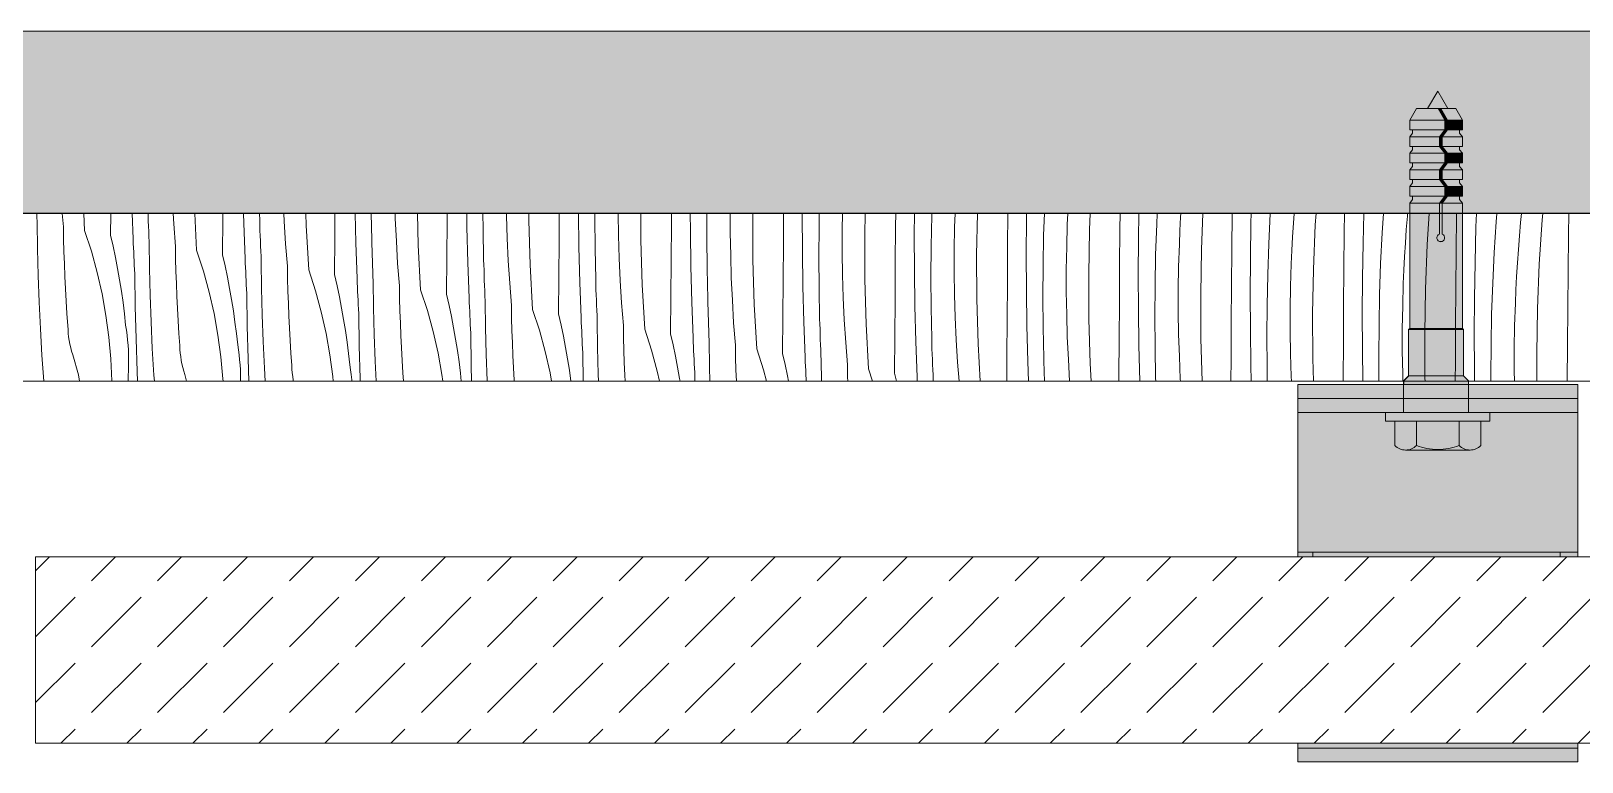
# Model space of a CAD drawing. Header units: millimetres. Extents: x -7826 to 55813, y 465 to 25965.
# Drawn here: x 16868 to 18531, y 20708 to 21492 of the extents above; entities that cross this region are included whole.
import ezdxf

# ---------------------------------------------------------------- set-up
doc = ezdxf.new("R2010")
doc.units = ezdxf.units.MM
for name, color, linetype, lineweight in [('2D - Ogolne2', 251, 'Continuous', 15), ('2D Drafting - General102', 254, 'Continuous', 13), ('2D Drafting - General121', 255, 'Continuous', 0), ('2D Drafting - General2', 251, 'Continuous', 15), ('2D Drafting - General81', 251, 'Continuous', 20)]:
    doc.layers.add(name, color=color, linetype=linetype, lineweight=lineweight)

# ---------------------------------------------------------------- blocks, each defined once
blk = doc.blocks.new('*X28')
at = {"layer": '2D Drafting - General81', "linetype": 'Continuous'}
for p, q in [((-81941.5, 69545.4), (-81941.6, 69549.2)), ((-81941.2, 69539.8), (-81941.5, 69545.4)), ((-81940.9, 69511.2), (-81941.2, 69539.8)), ((-81913.2, 69534.9), (-81914.3, 69549.2)), ((-81912.9, 69521.5), (-81913.2, 69534.9)), ((-81890.4, 69530.8), (-81891.3, 69549.2)), ((-81862.6, 69525.9), (-81862.4, 69549.2)), ((-81838.4, 69521.7), (-81839.4, 69549.2)), ((-81822.3, 69546.4), (-81822.4, 69549.2)), ((-81822.1, 69540.8), (-81822.3, 69546.4)), ((-81821.9, 69535.3), (-81822.1, 69540.8)), ((-81821.6, 69529.7), (-81821.9, 69535.3)), ((-81794.9, 69537.8), (-81795.6, 69549.2)), ((-81793.1, 69513.7), (-81794.9, 69537.8)), ((-81770.3, 69509.7), (-81772.4, 69549.2)), ((-81742.5, 69504.8), (-81742.2, 69544.1)), ((-81742.2, 69544.1), (-81742.2, 69549.2)), ((-81719.7, 69538.6), (-81720, 69549.2)), ((-81718.3, 69500.5), (-81719.7, 69538.6)), ((-81702.7, 69541.9), (-81702.9, 69549.2)), ((-81702.6, 69536.3), (-81702.7, 69541.9)), ((-81702.4, 69530.8), (-81702.6, 69536.3)), ((-81676.3, 69540.7), (-81676.7, 69549.2)), ((-81674.9, 69516.6), (-81676.3, 69540.7)), ((-81652.8, 69536.2), (-81653.2, 69549.2)), ((-81650.2, 69488.5), (-81652.8, 69536.2)), ((-81622.2, 69522.9), (-81622, 69549.2)), ((-81599.7, 69517.5), (-81600.5, 69549.2)), ((-81582.6, 69520.7), (-81583.2, 69549.2)), ((-81557.3, 69543.7), (-81557.5, 69549.2)), ((-81556.2, 69519.5), (-81557.3, 69543.7)), ((-81532.7, 69515.1), (-81533.7, 69549.2)), ((-81502.1, 69501.8), (-81501.8, 69541.1)), ((-81501.8, 69541.1), (-81501.8, 69549.2)), ((-81480.6, 69534.4), (-81480.8, 69549.2)), ((-81479.6, 69496.3), (-81480.6, 69534.4)), ((-81463.3, 69532.6), (-81463.4, 69549.2)), ((-81438, 69546.6), (-81438, 69549.2)), ((-81437.3, 69522.5), (-81438, 69546.6)), ((-81414.1, 69541.7), (-81414.1, 69549.2)), ((-81412.6, 69493.9), (-81414.1, 69541.7)), ((-81381.8, 69519.9), (-81381.5, 69549.2)), ((-81360.5, 69513.3), (-81361, 69549.2)), ((-81343.4, 69544.4), (-81343.4, 69549.2)), ((-81343.2, 69511.4), (-81343.4, 69544.4)), ((-81317.9, 69525.5), (-81318.3, 69549.2)), ((-81294, 69520.5), (-81294.2, 69549.2)), ((-81261.7, 69498.8), (-81261.4, 69538.1)), ((-81261.4, 69538.1), (-81261.3, 69549.2)), ((-81241, 69530.3), (-81241.1, 69549.2)), ((-81223.4, 69523.3), (-81223.2, 69549.2)), ((-81198.2, 69528.4), (-81198.2, 69549.2)), ((-81174.2, 69547.2), (-81174.2, 69549.2)), ((-81173.9, 69499.4), (-81174.2, 69547.2)), ((-81141.3, 69516.9), (-81141.1, 69549.2)), ((-81121.1, 69547.2), (-81121.1, 69549.2)), ((-81120.9, 69509.1), (-81121.1, 69547.2)), ((-81103.3, 69502.1), (-81103.1, 69535.1)), ((-81103.1, 69535.1), (-81102.8, 69549.2)), ((-81078.1, 69531.4), (-81077.9, 69549.2)), ((-81054.1, 69526), (-81053.7, 69549.2)), ((-81021.3, 69495.8), (-81021, 69535.1)), ((-81021, 69535.1), (-81020.9, 69549.2)), ((-81001, 69526.1), (-81000.9, 69549.2)), ((-80983, 69514), (-80982.3, 69547)), ((-80982.3, 69547), (-80982.3, 69549.2)), ((-80958.1, 69510.2), (-80957.7, 69534.4)), ((-80957.7, 69534.4), (-80957.2, 69549.2)), ((-80934.1, 69504.8), (-80933.3, 69549.2)), ((-80900.9, 69513.9), (-80900.6, 69549.2)), ((-80881, 69504.9), (-80880.7, 69543.1)), ((-80880.7, 69543.1), (-80880.6, 69549.2)), ((-80862.3, 69525.8), (-80861.5, 69549.2)), ((-80837.6, 69513.2), (-80836.9, 69537.3)), ((-80836.9, 69537.3), (-80836.4, 69549.2)), ((-80813.2, 69531.5), (-80812.5, 69549.2)), ((-80780.5, 69532.1), (-80780.4, 69549.2)), ((-80760.7, 69521.9), (-80760.2, 69549.2)), ((-80742.2, 69504.7), (-80741.1, 69537.7)), ((-80741.1, 69537.7), (-80740.5, 69549.2)), ((-80716.2, 69530.7), (-80715.5, 69545.2)), ((-80715.5, 69545.2), (-80715.2, 69549.2)), ((-80693.1, 69510.3), (-80691.5, 69549.2)), ((-80660.5, 69510.9), (-80660.1, 69549.2)), ((-80640.6, 69500.7), (-80640, 69538.9)), ((-80640, 69538.9), (-80639.7, 69549.2)), ((-80621, 69516.5), (-80619.5, 69549.2)), ((-80595.4, 69524), (-80594.5, 69538.5)), ((-80594.5, 69538.5), (-80593.8, 69549.2)), ((-80573, 69489.1), (-80571.1, 69536.9)), ((-80571.1, 69536.9), (-80570.3, 69549.2)), ((-80540.1, 69529.1), (-80539.9, 69549.2)), ((-80519.9, 69517.7), (-80519, 69549.2)), ((-80499.4, 69528.3), (-80498.1, 69549.2)), ((-80473.5, 69531.8), (-80472.3, 69546.2)), ((-80472.3, 69546.2), (-80472.1, 69549.2)), ((-80451, 69515.7), (-80448.9, 69549.2)), ((-80420, 69507.9), (-80419.7, 69547.3)), ((-80419.7, 69547.3), (-80419.6, 69549.2)), ((-80399.8, 69496.5), (-80398.8, 69534.7)), ((-80398.8, 69534.7), (-80398.2, 69549.2)), ((-80379.3, 69507.2), (-80377.3, 69540.2)), ((-80377.3, 69540.2), (-80376.6, 69549.2)), ((-80352.3, 69525.1), (-80351, 69539.5)), ((-80351, 69539.5), (-80350.1, 69549.2)), ((-80330.9, 69494.6), (-80327.9, 69542.3)), ((-80327.9, 69542.3), (-80327.2, 69549.2)), ((-80299.6, 69526.1), (-80299.4, 69549.2)), ((-81912.6, 69508.2), (-81912.9, 69521.5)), ((-81890.4, 69530.8), (-81883.1, 69508.5)), ((-81862.6, 69525.9), (-81859.8, 69514)), ((-81838.2, 69517), (-81838.4, 69521.7)), ((-81838, 69512.3), (-81838.2, 69517)), ((-81821.4, 69524.2), (-81821.6, 69529.7)), ((-81821.2, 69518.6), (-81821.4, 69524.2)), ((-81820.8, 69490.1), (-81821.2, 69518.6)), ((-81702.2, 69525.2), (-81702.4, 69530.8)), ((-81702, 69519.7), (-81702.2, 69525.2)), ((-81701.8, 69514.1), (-81702, 69519.7)), ((-81673, 69492.5), (-81674.9, 69516.6)), ((-81622.4, 69483.6), (-81622.2, 69522.9)), ((-81598.3, 69479.3), (-81599.7, 69517.5)), ((-81582.5, 69515.1), (-81582.6, 69520.7)), ((-81554.8, 69495.4), (-81556.2, 69519.5)), ((-81462.6, 69499.5), (-81463.3, 69532.6)), ((-81436.2, 69498.4), (-81437.3, 69522.5)), ((-81382, 69480.6), (-81381.8, 69519.9)), ((-81317.2, 69501.3), (-81317.9, 69525.5)), ((-81292.6, 69472.7), (-81294, 69520.5)), ((-81240.4, 69492.1), (-81241, 69530.3)), ((-81223.1, 69490.2), (-81223.4, 69523.3)), ((-81197.8, 69504.3), (-81198.2, 69528.4)), ((-81141.6, 69477.6), (-81141.3, 69516.9)), ((-81078.1, 69507.3), (-81078.1, 69531.4)), ((-81053.9, 69478.2), (-81054.1, 69526)), ((-81000.9, 69487.9), (-81001, 69526.1)), ((-80862.9, 69492.8), (-80862.3, 69525.8)), ((-80814, 69483.7), (-80813.2, 69531.5)), ((-80780.8, 69492.8), (-80780.5, 69532.1)), ((-80760.9, 69483.7), (-80760.7, 69521.9)), ((-80716.8, 69516.2), (-80716.2, 69530.7)), ((-80622.1, 69483.5), (-80621, 69516.5)), ((-80596.2, 69509.5), (-80595.4, 69524)), ((-80540.4, 69489.8), (-80540.1, 69529.1)), ((-80520.5, 69479.5), (-80519.9, 69517.7)), ((-80501, 69495.3), (-80499.4, 69528.3)), ((-80475.3, 69502.8), (-80474.5, 69517.3)), ((-80474.5, 69517.3), (-80473.5, 69531.8)), ((-80353.4, 69510.6), (-80352.3, 69525.1)), ((-80299.9, 69486.8), (-80299.6, 69526.1)), ((-81940.2, 69482.7), (-81940.9, 69511.2)), ((-81912.1, 69494.9), (-81912.6, 69508.2)), ((-81883.1, 69508.5), (-81876.9, 69485.8)), ((-81859.8, 69514), (-81857.3, 69502)), ((-81857.3, 69502), (-81855, 69489.9)), ((-81837.8, 69507.7), (-81838, 69512.3)), ((-81837.6, 69503), (-81837.8, 69507.7)), ((-81837.4, 69498.3), (-81837.6, 69503)), ((-81792.8, 69500.4), (-81793.1, 69513.7)), ((-81792.5, 69487.1), (-81792.8, 69500.4)), ((-81770.3, 69509.7), (-81763.1, 69487.3)), ((-81742.5, 69504.8), (-81739.8, 69492.8)), ((-81718.1, 69495.8), (-81718.3, 69500.5)), ((-81701.6, 69508.6), (-81701.8, 69514.1)), ((-81701.3, 69503), (-81701.6, 69508.6)), ((-81701.1, 69497.5), (-81701.3, 69503)), ((-81582.3, 69509.6), (-81582.5, 69515.1)), ((-81582.1, 69504), (-81582.3, 69509.6)), ((-81581.9, 69498.5), (-81582.1, 69504)), ((-81530.2, 69467.3), (-81532.7, 69515.1)), ((-81502.3, 69462.4), (-81502.1, 69501.8)), ((-81359.5, 69475.1), (-81360.5, 69513.3)), ((-81342.5, 69478.3), (-81343.2, 69511.4)), ((-81316.1, 69477.2), (-81317.2, 69501.3)), ((-81197.1, 69480.1), (-81197.8, 69504.3)), ((-81120.4, 69470.9), (-81120.9, 69509.1)), ((-81103.1, 69469), (-81103.3, 69502.1)), ((-81077.8, 69483.1), (-81078.1, 69507.3)), ((-80983.2, 69480.9), (-80983, 69514)), ((-80958.1, 69486.1), (-80958.1, 69510.2)), ((-80933.8, 69457), (-80934.1, 69504.8)), ((-80901.2, 69474.6), (-80900.9, 69513.9)), ((-80880.8, 69466.7), (-80881, 69504.9)), ((-80838, 69489.1), (-80837.6, 69513.2)), ((-80742.9, 69471.6), (-80742.2, 69504.7)), ((-80717.6, 69492), (-80716.8, 69516.2)), ((-80693.9, 69462.5), (-80693.1, 69510.3)), ((-80660.8, 69471.6), (-80660.5, 69510.9)), ((-80640.8, 69462.6), (-80640.6, 69500.7)), ((-80596.8, 69495), (-80596.2, 69509.5)), ((-80476.1, 69488.3), (-80475.3, 69502.8)), ((-80453, 69468), (-80451, 69515.7)), ((-80420.3, 69468.6), (-80420, 69507.9)), ((-80380.9, 69474.2), (-80379.3, 69507.2)), ((-80354.4, 69496.1), (-80353.4, 69510.6)), ((-81911.6, 69481.6), (-81912.1, 69494.9)), ((-81876.9, 69485.8), (-81871.7, 69462.8)), ((-81855, 69489.9), (-81852.9, 69477.8)), ((-81837.1, 69493.6), (-81837.4, 69498.3)), ((-81836.9, 69489), (-81837.1, 69493.6)), ((-81836.7, 69484.3), (-81836.9, 69489)), ((-81836.1, 69449.4), (-81836.7, 69484.3)), ((-81820.1, 69461.5), (-81820.8, 69490.1)), ((-81792, 69473.8), (-81792.5, 69487.1)), ((-81763.1, 69487.3), (-81756.8, 69464.6)), ((-81739.8, 69492.8), (-81737.3, 69480.8)), ((-81717.9, 69491.2), (-81718.1, 69495.8)), ((-81717.7, 69486.5), (-81717.9, 69491.2)), ((-81717.5, 69481.8), (-81717.7, 69486.5)), ((-81700.7, 69468.9), (-81701.1, 69497.5)), ((-81672.8, 69479.2), (-81673, 69492.5)), ((-81650.2, 69488.5), (-81643, 69466.1)), ((-81622.4, 69483.6), (-81619.7, 69471.6)), ((-81581.7, 69492.9), (-81581.9, 69498.5)), ((-81581.5, 69487.4), (-81581.7, 69492.9)), ((-81581.3, 69481.8), (-81581.5, 69487.4)), ((-81553, 69471.4), (-81554.8, 69495.4)), ((-81478.2, 69458.2), (-81479.6, 69496.3)), ((-81462.4, 69494), (-81462.6, 69499.5)), ((-81462.2, 69488.4), (-81462.4, 69494)), ((-81462.1, 69482.9), (-81462.2, 69488.4)), ((-81434.7, 69474.3), (-81436.2, 69498.4)), ((-81410.1, 69446.2), (-81412.6, 69493.9)), ((-81262, 69459.4), (-81261.7, 69498.8)), ((-81239.4, 69454), (-81240.4, 69492.1)), ((-81222.4, 69457.2), (-81223.1, 69490.2)), ((-81172.5, 69451.6), (-81173.9, 69499.4)), ((-81077.1, 69459), (-81077.8, 69483.1)), ((-81021.6, 69456.4), (-81021.3, 69495.8)), ((-81000.3, 69449.8), (-81000.9, 69487.9)), ((-80957.7, 69461.9), (-80958.1, 69486.1)), ((-80863.2, 69459.7), (-80862.9, 69492.8)), ((-80838, 69464.9), (-80838, 69489.1)), ((-80813.7, 69435.8), (-80814, 69483.7)), ((-80781.1, 69453.4), (-80780.8, 69492.8)), ((-80760.7, 69445.6), (-80760.9, 69483.7)), ((-80717.9, 69467.9), (-80717.6, 69492)), ((-80622.8, 69450.4), (-80622.1, 69483.5)), ((-80597.5, 69470.9), (-80596.8, 69495)), ((-80573.9, 69441.3), (-80573, 69489.1)), ((-80540.7, 69450.4), (-80540.4, 69489.8)), ((-80502.1, 69462.3), (-80501, 69495.3)), ((-80476.7, 69473.8), (-80476.1, 69488.3)), ((-80400.5, 69458.4), (-80399.8, 69496.5)), ((-80355.3, 69481.6), (-80354.4, 69496.1)), ((-80332.9, 69446.8), (-80330.9, 69494.6)), ((-80300.3, 69447.4), (-80299.9, 69486.8)), ((-81939.2, 69454.1), (-81940.2, 69482.7)), ((-81910.9, 69468.3), (-81911.6, 69481.6)), ((-81910.2, 69455), (-81910.9, 69468.3)), ((-81852.9, 69477.8), (-81851, 69465.7)), ((-81791.5, 69460.4), (-81792, 69473.8)), ((-81737.3, 69480.8), (-81734.9, 69468.7)), ((-81734.9, 69468.7), (-81732.8, 69456.7)), ((-81717.3, 69477.1), (-81717.5, 69481.8)), ((-81717.1, 69472.5), (-81717.3, 69477.1)), ((-81716.8, 69467.8), (-81717.1, 69472.5)), ((-81716.6, 69463.1), (-81716.8, 69467.8)), ((-81700.1, 69440.3), (-81700.7, 69468.9)), ((-81672.4, 69465.9), (-81672.8, 69479.2)), ((-81619.7, 69471.6), (-81617.2, 69459.6)), ((-81598.1, 69474.7), (-81598.3, 69479.3)), ((-81597.9, 69470), (-81598.1, 69474.7)), ((-81597.7, 69465.3), (-81597.9, 69470)), ((-81581, 69476.3), (-81581.3, 69481.8)), ((-81580.7, 69447.7), (-81581, 69476.3)), ((-81552.7, 69458), (-81553, 69471.4)), ((-81530.2, 69467.3), (-81522.9, 69444.9)), ((-81461.9, 69477.3), (-81462.1, 69482.9)), ((-81461.7, 69471.8), (-81461.9, 69477.3)), ((-81461.4, 69466.2), (-81461.7, 69471.8)), ((-81432.9, 69450.2), (-81434.7, 69474.3)), ((-81382.3, 69441.3), (-81382, 69480.6)), ((-81358.1, 69437), (-81359.5, 69475.1)), ((-81342.3, 69472.8), (-81342.5, 69478.3)), ((-81342.2, 69467.2), (-81342.3, 69472.8)), ((-81342, 69461.7), (-81342.2, 69467.2)), ((-81314.7, 69453.1), (-81316.1, 69477.2)), ((-81290, 69425), (-81292.6, 69472.7)), ((-81196, 69456), (-81197.1, 69480.1)), ((-81141.9, 69438.3), (-81141.6, 69477.6)), ((-81119.4, 69432.8), (-81120.4, 69470.9)), ((-81102.4, 69436), (-81103.1, 69469)), ((-81052.4, 69430.4), (-81053.9, 69478.2)), ((-80983, 69447.9), (-80983.2, 69480.9)), ((-80901.5, 69435.3), (-80901.2, 69474.6)), ((-80880.2, 69428.6), (-80880.8, 69466.7)), ((-80743.1, 69438.6), (-80742.9, 69471.6)), ((-80717.9, 69443.7), (-80717.9, 69467.9)), ((-80661.1, 69432.3), (-80660.8, 69471.6)), ((-80597.9, 69446.7), (-80597.5, 69470.9)), ((-80520.8, 69441.4), (-80520.5, 69479.5)), ((-80477.4, 69449.7), (-80476.7, 69473.8)), ((-80453.8, 69420.2), (-80453, 69468)), ((-80420.6, 69429.3), (-80420.3, 69468.6)), ((-80382, 69441.1), (-80380.9, 69474.2)), ((-80356.6, 69452.7), (-80356, 69467.2)), ((-80356, 69467.2), (-80355.3, 69481.6)), ((-81937.8, 69425.5), (-81939.2, 69454.1)), ((-81909.3, 69441.7), (-81910.2, 69455)), ((-81871.7, 69462.8), (-81867.5, 69439.7)), ((-81851, 69465.7), (-81849.2, 69453.6)), ((-81849.2, 69453.6), (-81847.7, 69441.4)), ((-81819.1, 69432.9), (-81820.1, 69461.5)), ((-81790.8, 69447.1), (-81791.5, 69460.4)), ((-81756.8, 69464.6), (-81751.6, 69441.7)), ((-81732.8, 69456.7), (-81730.9, 69444.5)), ((-81716, 69428.2), (-81716.6, 69463.1)), ((-81672, 69452.6), (-81672.4, 69465.9)), ((-81671.4, 69439.3), (-81672, 69452.6)), ((-81643, 69466.1), (-81636.8, 69443.4)), ((-81617.2, 69459.6), (-81614.9, 69447.6)), ((-81597.4, 69460.6), (-81597.7, 69465.3)), ((-81597.2, 69456), (-81597.4, 69460.6)), ((-81597, 69451.3), (-81597.2, 69456)), ((-81596.8, 69446.6), (-81597, 69451.3)), ((-81552.4, 69444.7), (-81552.7, 69458)), ((-81502.3, 69462.4), (-81499.6, 69450.5)), ((-81499.6, 69450.5), (-81497.1, 69438.4)), ((-81478, 69453.5), (-81478.2, 69458.2)), ((-81477.8, 69448.8), (-81478, 69453.5)), ((-81461.2, 69460.7), (-81461.4, 69466.2)), ((-81460.9, 69455.1), (-81461.2, 69460.7)), ((-81460.6, 69426.5), (-81460.9, 69455.1)), ((-81432.6, 69436.9), (-81432.9, 69450.2)), ((-81341.8, 69456.1), (-81342, 69461.7)), ((-81341.6, 69450.6), (-81341.8, 69456.1)), ((-81341.4, 69445), (-81341.6, 69450.6)), ((-81312.8, 69429), (-81314.7, 69453.1)), ((-81262.2, 69420.1), (-81262, 69459.4)), ((-81238.1, 69415.8), (-81239.4, 69454)), ((-81222.3, 69451.6), (-81222.4, 69457.2)), ((-81222.1, 69446.1), (-81222.3, 69451.6)), ((-81194.6, 69431.9), (-81196, 69456)), ((-81169.9, 69403.8), (-81172.5, 69451.6)), ((-81076, 69434.9), (-81077.1, 69459)), ((-81021.8, 69417.1), (-81021.6, 69456.4)), ((-80999.3, 69411.6), (-81000.3, 69449.8)), ((-80957, 69437.8), (-80957.7, 69461.9)), ((-80932.4, 69409.2), (-80933.8, 69457)), ((-80862.9, 69426.7), (-80863.2, 69459.7)), ((-80837.6, 69440.8), (-80838, 69464.9)), ((-80781.4, 69414.1), (-80781.1, 69453.4)), ((-80693.6, 69414.7), (-80693.9, 69462.5)), ((-80640.7, 69424.4), (-80640.8, 69462.6)), ((-80623, 69417.4), (-80622.8, 69450.4)), ((-80541, 69411.1), (-80540.7, 69450.4)), ((-80502.7, 69429.3), (-80502.1, 69462.3)), ((-80400.7, 69420.2), (-80400.5, 69458.4)), ((-80357.4, 69428.5), (-80356.6, 69452.7)), ((-81908.4, 69428.4), (-81909.3, 69441.7)), ((-81867.5, 69439.7), (-81864.3, 69416.4)), ((-81847.7, 69441.4), (-81846.4, 69429.2)), ((-81835.2, 69414.5), (-81836.1, 69449.4)), ((-81790.1, 69433.8), (-81790.8, 69447.1)), ((-81789.3, 69420.5), (-81790.1, 69433.8)), ((-81751.6, 69441.7), (-81747.4, 69418.5)), ((-81730.9, 69444.5), (-81729.2, 69432.4)), ((-81699, 69411.8), (-81700.1, 69440.3)), ((-81670.8, 69426), (-81671.4, 69439.3)), ((-81636.8, 69443.4), (-81631.6, 69420.5)), ((-81614.9, 69447.6), (-81612.7, 69435.5)), ((-81612.7, 69435.5), (-81610.8, 69423.4)), ((-81596.5, 69441.9), (-81596.8, 69446.6)), ((-81595.9, 69407), (-81596.5, 69441.9)), ((-81580, 69419.1), (-81580.7, 69447.7)), ((-81551.9, 69431.4), (-81552.4, 69444.7)), ((-81522.9, 69444.9), (-81516.7, 69422.3)), ((-81497.1, 69438.4), (-81494.8, 69426.4)), ((-81477.6, 69444.1), (-81477.8, 69448.8)), ((-81477.4, 69439.5), (-81477.6, 69444.1)), ((-81477.2, 69434.8), (-81477.4, 69439.5)), ((-81476.9, 69430.1), (-81477.2, 69434.8)), ((-81432.3, 69423.5), (-81432.6, 69436.9)), ((-81410.1, 69446.2), (-81402.9, 69423.8)), ((-81382.3, 69441.3), (-81379.6, 69429.3)), ((-81357.9, 69432.3), (-81358.1, 69437)), ((-81341.1, 69439.5), (-81341.4, 69445)), ((-81340.9, 69434), (-81341.1, 69439.5)), ((-81340.5, 69405.4), (-81340.9, 69434)), ((-81221.9, 69440.5), (-81222.1, 69446.1)), ((-81221.7, 69435), (-81221.9, 69440.5)), ((-81221.5, 69429.4), (-81221.7, 69435)), ((-81142.1, 69398.9), (-81141.9, 69438.3)), ((-81102.2, 69430.4), (-81102.4, 69436)), ((-81074.5, 69410.7), (-81076, 69434.9)), ((-80982.3, 69414.8), (-80983, 69447.9)), ((-80955.9, 69413.7), (-80957, 69437.8)), ((-80901.8, 69395.9), (-80901.5, 69435.3)), ((-80836.9, 69416.6), (-80837.6, 69440.8)), ((-80812.3, 69388), (-80813.7, 69435.8)), ((-80760.2, 69407.4), (-80760.7, 69445.6)), ((-80742.9, 69405.5), (-80743.1, 69438.6)), ((-80717.6, 69419.6), (-80717.9, 69443.7)), ((-80597.9, 69422.6), (-80597.9, 69446.7)), ((-80573.6, 69393.5), (-80573.9, 69441.3)), ((-80520.6, 69403.2), (-80520.8, 69441.4)), ((-80477.8, 69425.6), (-80477.4, 69449.7)), ((-80382.7, 69408.1), (-80382, 69441.1)), ((-80333.7, 69399), (-80332.9, 69446.8)), ((-80300.6, 69408.1), (-80300.3, 69447.4)), ((-81936.1, 69397), (-81937.8, 69425.5)), ((-81908.2, 69424.5), (-81908.4, 69428.4)), ((-81907.9, 69420.5), (-81908.2, 69424.5)), ((-81907.5, 69416.6), (-81907.9, 69420.5)), ((-81906.9, 69412.7), (-81907.5, 69416.6)), ((-81845.6, 69423.9), (-81846.4, 69429.2)), ((-81844.9, 69418.5), (-81845.6, 69423.9)), ((-81844.3, 69413.2), (-81844.9, 69418.5)), ((-81817.8, 69404.4), (-81819.1, 69432.9)), ((-81788.3, 69407.3), (-81789.3, 69420.5)), ((-81747.4, 69418.5), (-81744.3, 69395.2)), ((-81729.2, 69432.4), (-81727.6, 69420.2)), ((-81727.6, 69420.2), (-81726.3, 69408)), ((-81715.1, 69393.3), (-81716, 69428.2)), ((-81670, 69412.7), (-81670.8, 69426)), ((-81631.6, 69420.5), (-81627.4, 69397.4)), ((-81610.8, 69423.4), (-81609.1, 69411.2)), ((-81579, 69390.6), (-81580, 69419.1)), ((-81551.3, 69418.1), (-81551.9, 69431.4)), ((-81550.7, 69404.8), (-81551.3, 69418.1)), ((-81516.7, 69422.3), (-81511.5, 69399.3)), ((-81494.8, 69426.4), (-81492.7, 69414.3)), ((-81476.7, 69425.5), (-81476.9, 69430.1)), ((-81476.5, 69420.8), (-81476.7, 69425.5)), ((-81475.9, 69385.9), (-81476.5, 69420.8)), ((-81459.9, 69398), (-81460.6, 69426.5)), ((-81431.8, 69410.2), (-81432.3, 69423.5)), ((-81402.9, 69423.8), (-81396.6, 69401.1)), ((-81379.6, 69429.3), (-81377.1, 69417.3)), ((-81377.1, 69417.3), (-81374.7, 69405.2)), ((-81357.7, 69427.6), (-81357.9, 69432.3)), ((-81357.5, 69423), (-81357.7, 69427.6)), ((-81357.3, 69418.3), (-81357.5, 69423)), ((-81357.1, 69413.6), (-81357.3, 69418.3)), ((-81312.6, 69415.7), (-81312.8, 69429)), ((-81290, 69425), (-81282.8, 69402.6)), ((-81262.2, 69420.1), (-81259.5, 69408.1)), ((-81221.3, 69423.9), (-81221.5, 69429.4)), ((-81221.1, 69418.3), (-81221.3, 69423.9)), ((-81220.8, 69412.8), (-81221.1, 69418.3)), ((-81192.8, 69407.8), (-81194.6, 69431.9)), ((-81118, 69394.7), (-81119.4, 69432.8)), ((-81102, 69424.9), (-81102.2, 69430.4)), ((-81101.9, 69419.4), (-81102, 69424.9)), ((-81101.7, 69413.8), (-81101.9, 69419.4)), ((-81049.9, 69382.6), (-81052.4, 69430.4)), ((-81022.1, 69377.7), (-81021.8, 69417.1)), ((-80879.2, 69390.4), (-80880.2, 69428.6)), ((-80862.2, 69393.7), (-80862.9, 69426.7)), ((-80835.8, 69392.5), (-80836.9, 69416.6)), ((-80716.8, 69395.5), (-80717.6, 69419.6)), ((-80661.3, 69392.9), (-80661.1, 69432.3)), ((-80640.1, 69386.2), (-80640.7, 69424.4)), ((-80622.8, 69384.4), (-80623, 69417.4)), ((-80597.5, 69398.4), (-80597.9, 69422.6)), ((-80503, 69396.2), (-80502.7, 69429.3)), ((-80477.8, 69401.4), (-80477.8, 69425.6)), ((-80453.5, 69372.3), (-80453.8, 69420.2)), ((-80420.9, 69389.9), (-80420.6, 69429.3)), ((-80400.5, 69382.1), (-80400.7, 69420.2)), ((-80357.7, 69404.4), (-80357.4, 69428.5)), ((-81906.1, 69408.8), (-81906.9, 69412.7)), ((-81905.3, 69405), (-81906.1, 69408.8)), ((-81904.3, 69401.2), (-81905.3, 69405)), ((-81903.2, 69397.4), (-81904.3, 69401.2)), ((-81864.3, 69416.4), (-81862.2, 69393)), ((-81843.8, 69407.8), (-81844.3, 69413.2)), ((-81843.5, 69402.5), (-81843.8, 69407.8)), ((-81843.3, 69397.1), (-81843.5, 69402.5)), ((-81834, 69379.6), (-81835.2, 69414.5)), ((-81816.1, 69375.8), (-81817.8, 69404.4)), ((-81788.2, 69403.3), (-81788.3, 69407.3)), ((-81787.9, 69399.4), (-81788.2, 69403.3)), ((-81725.5, 69402.7), (-81726.3, 69408)), ((-81724.8, 69397.4), (-81725.5, 69402.7)), ((-81697.7, 69383.2), (-81699, 69411.8)), ((-81669.2, 69399.4), (-81670, 69412.7)), ((-81609.1, 69411.2), (-81607.6, 69399)), ((-81595.1, 69372.1), (-81595.9, 69407)), ((-81550, 69391.5), (-81550.7, 69404.8)), ((-81492.7, 69414.3), (-81490.8, 69402.2)), ((-81490.8, 69402.2), (-81489, 69390)), ((-81431.3, 69396.9), (-81431.8, 69410.2)), ((-81396.6, 69401.1), (-81391.4, 69378.2)), ((-81374.7, 69405.2), (-81372.6, 69393.1)), ((-81356.9, 69409), (-81357.1, 69413.6)), ((-81356.6, 69404.3), (-81356.9, 69409)), ((-81356.4, 69399.6), (-81356.6, 69404.3)), ((-81339.9, 69376.8), (-81340.5, 69405.4)), ((-81312.2, 69402.4), (-81312.6, 69415.7)), ((-81311.8, 69389.1), (-81312.2, 69402.4)), ((-81282.8, 69402.6), (-81276.6, 69379.9)), ((-81259.5, 69408.1), (-81257, 69396.1)), ((-81237.9, 69411.2), (-81238.1, 69415.8)), ((-81237.7, 69406.5), (-81237.9, 69411.2)), ((-81237.5, 69401.8), (-81237.7, 69406.5)), ((-81237.2, 69397.1), (-81237.5, 69401.8)), ((-81220.5, 69384.2), (-81220.8, 69412.8)), ((-81192.5, 69394.5), (-81192.8, 69407.8)), ((-81169.9, 69403.8), (-81162.7, 69381.4)), ((-81101.4, 69408.3), (-81101.7, 69413.8)), ((-81101.2, 69402.7), (-81101.4, 69408.3)), ((-81101, 69397.2), (-81101.2, 69402.7)), ((-81072.7, 69386.7), (-81074.5, 69410.7)), ((-80997.9, 69373.5), (-80999.3, 69411.6)), ((-80982.1, 69409.3), (-80982.3, 69414.8)), ((-80982, 69403.7), (-80982.1, 69409.3)), ((-80981.8, 69398.2), (-80982, 69403.7)), ((-80954.5, 69389.6), (-80955.9, 69413.7)), ((-80930.2, 69369.2), (-80932.4, 69409.2)), ((-80781.7, 69374.7), (-80781.4, 69414.1)), ((-80759.2, 69369.3), (-80760.2, 69407.4)), ((-80742.2, 69372.5), (-80742.9, 69405.5)), ((-80692.3, 69369.2), (-80693.6, 69414.7)), ((-80541.3, 69371.7), (-80541, 69411.1)), ((-80520.1, 69369.2), (-80520.6, 69403.2)), ((-80477.4, 69377.3), (-80477.8, 69401.4)), ((-80382.9, 69375.1), (-80382.7, 69408.1)), ((-80357.7, 69380.2), (-80357.7, 69404.4)), ((-80300.9, 69369.2), (-80300.6, 69408.1)), ((-81934.1, 69369.2), (-81936.1, 69397)), ((-81897.1, 69376), (-81903.2, 69397.4)), ((-81862.2, 69393), (-81861.1, 69369.5)), ((-81843.7, 69369.2), (-81843.3, 69386.3)), ((-81843.2, 69391.7), (-81843.3, 69397.1)), ((-81843.3, 69386.3), (-81843.2, 69391.7)), ((-81787.4, 69395.5), (-81787.9, 69399.4)), ((-81786.8, 69391.5), (-81787.4, 69395.5)), ((-81786.1, 69387.7), (-81786.8, 69391.5)), ((-81785.2, 69383.8), (-81786.1, 69387.7)), ((-81784.2, 69380), (-81785.2, 69383.8)), ((-81744.3, 69395.2), (-81742.1, 69371.8)), ((-81724.2, 69392), (-81724.8, 69397.4)), ((-81723.8, 69386.7), (-81724.2, 69392)), ((-81723.4, 69381.3), (-81723.8, 69386.7)), ((-81714.3, 69369.2), (-81715.1, 69393.3)), ((-81668.3, 69386.1), (-81669.2, 69399.4)), ((-81668.1, 69382.1), (-81668.3, 69386.1)), ((-81627.4, 69397.4), (-81624.2, 69374.1)), ((-81607.6, 69399), (-81606.2, 69386.8)), ((-81605.4, 69381.5), (-81606.2, 69386.8)), ((-81578, 69369.2), (-81579, 69390.6)), ((-81549.1, 69378.2), (-81550, 69391.5)), ((-81511.5, 69399.3), (-81507.3, 69376.2)), ((-81489, 69390), (-81487.5, 69377.9)), ((-81475.5, 69369.2), (-81475.9, 69385.9)), ((-81458.9, 69369.4), (-81459.9, 69398)), ((-81430.6, 69383.6), (-81431.3, 69396.9)), ((-81429.9, 69370.3), (-81430.6, 69383.6)), ((-81372.6, 69393.1), (-81370.7, 69381)), ((-81355.9, 69369.2), (-81356.4, 69399.6)), ((-81311.2, 69375.8), (-81311.8, 69389.1)), ((-81257, 69396.1), (-81254.7, 69384.1)), ((-81254.7, 69384.1), (-81252.5, 69372)), ((-81237, 69392.5), (-81237.2, 69397.1)), ((-81236.8, 69387.8), (-81237, 69392.5)), ((-81236.6, 69383.1), (-81236.8, 69387.8)), ((-81220.1, 69369.2), (-81220.5, 69384.2)), ((-81192.1, 69381.2), (-81192.5, 69394.5)), ((-81142.1, 69398.9), (-81139.4, 69386.9)), ((-81139.4, 69386.9), (-81136.9, 69374.9)), ((-81117.8, 69390), (-81118, 69394.7)), ((-81117.6, 69385.3), (-81117.8, 69390)), ((-81117.4, 69380.6), (-81117.6, 69385.3)), ((-81100.7, 69391.6), (-81101, 69397.2)), ((-81100.5, 69369.2), (-81100.7, 69391.6)), ((-81072.4, 69373.4), (-81072.7, 69386.7)), ((-80981.6, 69392.6), (-80981.8, 69398.2)), ((-80981.4, 69387.1), (-80981.6, 69392.6)), ((-80981.2, 69381.5), (-80981.4, 69387.1)), ((-80952.9, 69369.2), (-80954.5, 69389.6)), ((-80901.9, 69369.2), (-80901.8, 69395.9)), ((-80878.5, 69369.2), (-80879.2, 69390.4)), ((-80862.1, 69388.1), (-80862.2, 69393.7)), ((-80861.9, 69382.6), (-80862.1, 69388.1)), ((-80834.4, 69369.2), (-80835.8, 69392.5)), ((-80811.3, 69369.2), (-80812.3, 69388)), ((-80715.8, 69371.3), (-80716.8, 69395.5)), ((-80661.5, 69369.2), (-80661.3, 69392.9)), ((-80639.7, 69369.2), (-80640.1, 69386.2)), ((-80622.5, 69369.2), (-80622.8, 69384.4)), ((-80596.8, 69374.3), (-80597.5, 69398.4)), ((-80572.9, 69369.2), (-80573.6, 69393.5)), ((-80502.8, 69369.2), (-80503, 69396.2)), ((-80421.1, 69369.2), (-80420.9, 69389.9)), ((-80333.6, 69369.2), (-80333.7, 69399)), ((-81895.7, 69369.2), (-81897.1, 69376)), ((-81861.1, 69369.5), (-81861.1, 69369.2)), ((-81833.6, 69369.2), (-81834, 69379.6)), ((-81815.6, 69369.2), (-81816.1, 69375.8)), ((-81783.1, 69376.2), (-81784.2, 69380)), ((-81781.1, 69369.2), (-81783.1, 69376.2)), ((-81742.1, 69371.8), (-81742, 69369.2)), ((-81723.2, 69375.9), (-81723.4, 69381.3)), ((-81723.2, 69370.5), (-81723.2, 69375.9)), ((-81723.2, 69369.2), (-81723.2, 69370.5)), ((-81696.9, 69369.2), (-81697.7, 69383.2)), ((-81667.8, 69378.2), (-81668.1, 69382.1)), ((-81667.3, 69374.3), (-81667.8, 69378.2)), ((-81666.7, 69370.4), (-81667.3, 69374.3)), ((-81666.5, 69369.2), (-81666.7, 69370.4)), ((-81624.2, 69374.1), (-81623.8, 69369.2)), ((-81604.7, 69376.2), (-81605.4, 69381.5)), ((-81604.1, 69370.8), (-81604.7, 69376.2)), ((-81604, 69369.2), (-81604.1, 69370.8)), ((-81595, 69369.2), (-81595.1, 69372.1)), ((-81548.5, 69369.2), (-81549.1, 69378.2)), ((-81507.3, 69376.2), (-81506.3, 69369.2)), ((-81487.5, 69377.9), (-81486.6, 69369.2)), ((-81458.9, 69369.2), (-81458.9, 69369.4)), ((-81429.8, 69369.2), (-81429.9, 69370.3)), ((-81391.4, 69378.2), (-81389.8, 69369.2)), ((-81370.7, 69381), (-81369, 69369.2)), ((-81339.6, 69369.2), (-81339.9, 69376.8)), ((-81310.9, 69369.2), (-81311.2, 69375.8)), ((-81276.6, 69379.9), (-81274.1, 69369.2)), ((-81252.5, 69372), (-81252.1, 69369.2)), ((-81236.3, 69378.4), (-81236.6, 69383.1)), ((-81236.2, 69369.2), (-81236.3, 69378.4)), ((-81191.7, 69369.2), (-81192.1, 69381.2)), ((-81162.7, 69381.4), (-81159.4, 69369.2)), ((-81136.9, 69374.9), (-81135.8, 69369.2)), ((-81117.2, 69376), (-81117.4, 69380.6)), ((-81117, 69371.3), (-81117.2, 69376)), ((-81116.9, 69369.2), (-81117, 69371.3)), ((-81072.3, 69369.2), (-81072.4, 69373.4)), ((-81049.9, 69382.6), (-81045.6, 69369.2)), ((-81022.1, 69377.7), (-81020.2, 69369.2)), ((-80997.8, 69369.2), (-80997.9, 69373.5)), ((-80980.9, 69376), (-80981.2, 69381.5)), ((-80980.7, 69370.4), (-80980.9, 69376)), ((-80980.7, 69369.2), (-80980.7, 69370.4)), ((-80861.7, 69377), (-80861.9, 69382.6)), ((-80861.5, 69371.5), (-80861.7, 69377)), ((-80861.4, 69369.2), (-80861.5, 69371.5)), ((-80781.7, 69369.2), (-80781.7, 69374.7)), ((-80759.2, 69369.2), (-80759.2, 69369.3)), ((-80742.1, 69369.2), (-80742.2, 69372.5)), ((-80715.6, 69369.2), (-80715.8, 69371.3)), ((-80596.6, 69369.2), (-80596.8, 69374.3)), ((-80541.3, 69369.2), (-80541.3, 69371.7)), ((-80477.2, 69369.2), (-80477.4, 69377.3)), ((-80453.4, 69369.2), (-80453.5, 69372.3)), ((-80400.3, 69369.2), (-80400.5, 69382.1)), ((-80382.8, 69369.2), (-80382.9, 69375.1)), ((-80357.6, 69369.2), (-80357.7, 69380.2))]:
    blk.add_line(p, q, dxfattribs=at)
blk = doc.blocks.new('Wype_nienie_28')
at = {"layer": '2D Drafting - General2', "linetype": 'Continuous'}
for p, q in [((-78792.9, 69549.2), (-95828.4, 69549.2)), ((-95828.4, 69369.2), (-78792.9, 69369.2))]:
    blk.add_line(p, q, dxfattribs=at)
at = {"layer": '2D Drafting - General81', "linetype": 'Continuous'}
blk.add_blockref('*X28', (0, 0), dxfattribs=at)

msp = doc.modelspace()

# ---------------------------------------------------------------- hatches: boundary and pattern name
at = {"layer": '2D Drafting - General102', "linetype": 'Continuous'}
for points in [[(18226.1, 21098.01), (18526.1, 21098.01), (18526.1, 21113.01), (18226.1, 21113.01)], [(18526.1, 20933.01), (18526.1, 21098.01), (18226.1, 21098.01), (18226.1, 20933.01)], [(18226.1, 21083.01), (18526.1, 21083.01), (18526.1, 21098.01), (18226.1, 21098.01)], [(18226.1, 20933.01), (18226.1, 20928.1), (18526.1, 20928.1), (18526.1, 20933.01)], [(18526.1, 20723.01), (18526.1, 20728.1), (18226.1, 20728.1), (18226.1, 20723.01)], [(18526.1, 20708.01), (18526.1, 20723.01), (18226.1, 20723.01), (18226.1, 20708.01)]]:
    msp.add_hatch(color=256, dxfattribs=at).paths.add_polyline_path(points, flags=0)
at = {"layer": '2D Drafting - General121', "linetype": 'Continuous'}
for points in [[(18376, 21427.61), (18365.19, 21408.88), (18386.81, 21408.88)], [(18353.23, 21408.88), (18346.08, 21396.5), (18383.56, 21396.5), (18376.42, 21408.88)], [(18376.42, 21408.88), (18383.56, 21396.5), (18386.52, 21396.5), (18379.38, 21408.88)], [(18379.38, 21408.88), (18386.52, 21396.5), (18402.43, 21396.5), (18395.28, 21408.88)], [(18346.08, 21386.15), (18383.56, 21386.15), (18383.56, 21396.5), (18346.08, 21396.5)], [(18349.04, 21386.15), (18349.04, 21382.45), (18346.08, 21378.71), (18377.82, 21378.71), (18383.56, 21386.15)], [(18380.78, 21378.71), (18386.52, 21386.15), (18383.56, 21386.15), (18377.82, 21378.71)], [(18399.47, 21386.15), (18386.52, 21386.15), (18380.78, 21378.71), (18402.43, 21378.71), (18399.47, 21382.45)], [(18386.52, 21386.15), (18386.52, 21396.5), (18383.56, 21396.5), (18383.56, 21386.15)], [(18386.52, 21386.15), (18402.43, 21386.15), (18402.43, 21396.5), (18386.52, 21396.5)], [(18346.08, 21378.71), (18346.08, 21368.35), (18377.82, 21368.35), (18377.82, 21378.71)], [(18349.04, 21368.35), (18349.04, 21364.65), (18346.08, 21360.91), (18383.56, 21360.91), (18377.82, 21368.35)], [(18380.78, 21368.35), (18380.78, 21378.71), (18377.82, 21378.71), (18377.82, 21368.35)], [(18377.82, 21368.35), (18383.56, 21360.91), (18386.52, 21360.91), (18380.78, 21368.35)], [(18402.43, 21378.71), (18380.78, 21378.71), (18380.78, 21368.35), (18402.43, 21368.35)], [(18399.47, 21368.35), (18380.78, 21368.35), (18386.52, 21360.91), (18402.43, 21360.91), (18399.47, 21364.65)], [(18346.08, 21360.91), (18346.08, 21350.56), (18383.56, 21350.56), (18383.56, 21360.91)], [(18349.04, 21350.56), (18349.04, 21346.86), (18346.08, 21343.11), (18377.82, 21343.11), (18383.56, 21350.56)], [(18383.56, 21350.56), (18377.82, 21343.11), (18380.78, 21343.11), (18386.52, 21350.56)], [(18380.78, 21343.11), (18402.43, 21343.11), (18399.47, 21346.86), (18399.47, 21350.56), (18386.52, 21350.56)], [(18383.56, 21360.91), (18383.56, 21350.56), (18386.52, 21350.56), (18386.52, 21360.91)], [(18402.43, 21360.91), (18386.52, 21360.91), (18386.52, 21350.56), (18402.43, 21350.56)], [(18346.08, 21332.76), (18377.82, 21332.76), (18377.82, 21343.11), (18346.08, 21343.11)], [(18349.04, 21332.76), (18349.04, 21329.06), (18346.08, 21325.32), (18383.56, 21325.32), (18377.82, 21332.76)], [(18380.78, 21332.76), (18380.78, 21343.11), (18377.82, 21343.11), (18377.82, 21332.76)], [(18377.82, 21332.76), (18383.56, 21325.32), (18386.52, 21325.32), (18380.78, 21332.76)], [(18402.43, 21343.11), (18380.78, 21343.11), (18380.78, 21332.76), (18402.43, 21332.76)], [(18399.47, 21332.76), (18380.78, 21332.76), (18386.52, 21325.32), (18402.43, 21325.32), (18399.47, 21329.06)], [(18346.08, 21314.96), (18383.56, 21314.96), (18383.56, 21325.32), (18346.08, 21325.32)], [(18386.52, 21314.96), (18386.52, 21325.32), (18383.56, 21325.32), (18383.56, 21314.96)], [(18402.43, 21325.32), (18386.52, 21325.32), (18386.52, 21314.96), (18402.43, 21314.96)], [(18349.04, 21314.96), (18349.04, 21311.26), (18346.08, 21307.52), (18377.82, 21307.52), (18383.56, 21314.96)], [(18346.08, 21173.1), (18402.43, 21173.1), (18402.43, 21307.52), (18380.78, 21307.52), (18380.78, 21274.21, -5.4750432), (18377.82, 21274.21), (18377.82, 21307.52), (18346.08, 21307.52)], [(18377.82, 21307.52), (18377.82, 21274.21, 5.4750432), (18380.78, 21274.21), (18380.78, 21307.52)], [(18380.78, 21307.52), (18386.52, 21314.96), (18383.56, 21314.96), (18377.82, 21307.52)], [(18399.47, 21314.96), (18386.52, 21314.96), (18380.78, 21307.52), (18402.43, 21307.52), (18399.47, 21311.26)], [(18344.83, 21171.86), (18403.68, 21171.86), (18402.43, 21173.1), (18346.08, 21173.1)], [(18344.83, 21122.11), (18403.68, 21122.11), (18403.68, 21171.86), (18344.83, 21171.86)], [(18339.52, 21116.52), (18409.09, 21116.52), (18409.09, 21116.7), (18403.68, 21122.11), (18344.93, 21122.11), (18339.52, 21116.7)], [(18339.52, 21113.01), (18372.22, 21113.01), (18396.58, 21113.01), (18409.09, 21113.01), (18409.09, 21116.52), (18339.52, 21116.52)], [(18339.42, 21083.01), (18376.1, 21083.01), (18409.09, 21083.01), (18409.09, 21113.01), (18373.17, 21113.01), (18339.42, 21113.01)], [(18339.42, 21113.01), (18339.42, 21083.01), (18376.1, 21083.01), (18409.09, 21083.01), (18409.09, 21113.01), (18372.22, 21113.01)], [(18376.1, 21083.01), (18320.18, 21083.01), (18320.18, 21073.69), (18376.1, 21073.69), (18432.02, 21073.69), (18432.02, 21083.01)], [(18329.89, 21073.69), (18329.89, 21047.52, 0.4195601), (18353.19, 21047.52), (18353.19, 21073.69)], [(18353.19, 21073.69), (18353.19, 21047.52, 0.092424), (18376.1, 21043.25, 0.092424), (18399.01, 21047.52), (18399.01, 21073.69), (18376.1, 21073.69)], [(18399.01, 21073.69), (18399.01, 21047.52, 0.4195601), (18422.31, 21047.52), (18422.31, 21073.69)], [(18376.1, 21043.25, -0.092424), (18353.19, 21047.52, -0.201281), (18341.54, 21042.63), (18410.66, 21042.63, -0.201281), (18399.01, 21047.52, -0.092424)]]:
    msp.add_hatch(color=256, dxfattribs=at).paths.add_polyline_path(points, flags=0)
at = {"layer": '2D Drafting - General81', "linetype": 'Continuous'}
h = msp.add_hatch(dxfattribs=at)
h.set_pattern_fill('SOLID___DASHED', color=256, style=0, pattern_type=2)
h.set_pattern_definition([(45, (98815.82, -48252.71), (-70.71068, 70.71068), []), (45, (98780.46, -48217.35), (-70.71068, 70.71068), [75, -25])])
h.paths.add_polyline_path([(20022.95, 21296.52), (20022.95, 21492.07), (2987.96, 21492.07), (2987.38, 21296.52)], flags=0)
h = msp.add_hatch(dxfattribs=at)
h.set_pattern_fill('BETON', color=256, style=0, pattern_type=2)
h.set_pattern_definition([(45, (98815.82, -48252.71), (-70.71068, 70.71068), [75, -25]), (45, (98815.82, -48182), (-70.71068, 70.71068), [75, -25])])
h.paths.add_polyline_path([(16872.94, 20728.1), (16872.94, 20928.1), (20023.16, 20928.1), (20023.16, 20728.1)], flags=0)
msp.add_hatch(color=256, dxfattribs=at).paths.add_polyline_path([(18242.1, 20928.1), (18242.1, 20933.01), (18507.33, 20933.01), (18507.33, 20928.1)], flags=0)
msp.add_hatch(color=256, dxfattribs=at).paths.add_polyline_path([(18242.1, 20928.1), (18242.1, 20933.01), (18507.33, 20933.01), (18507.33, 20928.1)], flags=0)

# ---------------------------------------------------------------- linework, layer by layer
at = {"layer": '2D - Ogolne2', "linetype": 'Continuous'}
for p, q in [((18365.19, 21408.88), (18376, 21427.61)), ((18386.81, 21408.88), (18376, 21427.61)), ((18353.23, 21408.88), (18346.08, 21396.5)), ((18395.28, 21408.88), (18353.23, 21408.88)), ((18376.42, 21408.88), (18383.56, 21396.5)), ((18379.38, 21408.88), (18386.52, 21396.5)), ((18395.28, 21408.88), (18402.43, 21396.5)), ((18402.43, 21396.5), (18346.08, 21396.5)), ((18346.08, 21396.5), (18346.08, 21386.15)), ((18402.43, 21386.15), (18346.08, 21386.15)), ((18349.04, 21382.45), (18346.08, 21378.71)), ((18349.04, 21386.15), (18349.04, 21382.45)), ((18383.56, 21386.15), (18377.82, 21378.71)), ((18386.52, 21386.15), (18380.78, 21378.71)), ((18383.56, 21396.5), (18383.56, 21386.15)), ((18386.52, 21396.5), (18386.52, 21386.15)), ((18399.47, 21386.15), (18399.47, 21382.45)), ((18399.47, 21382.45), (18402.43, 21378.71)), ((18402.43, 21396.5), (18402.43, 21386.15)), ((18402.43, 21378.71), (18346.08, 21378.71)), ((18346.08, 21378.71), (18346.08, 21368.35)), ((18402.43, 21368.35), (18346.08, 21368.35)), ((18346.08, 21368.35), (18349.04, 21368.35)), ((18349.04, 21368.35), (18349.04, 21364.65)), ((18377.82, 21378.71), (18377.82, 21368.35)), ((18377.82, 21368.35), (18383.56, 21360.91)), ((18380.78, 21378.71), (18380.78, 21368.35)), ((18380.78, 21368.35), (18386.52, 21360.91)), ((18402.43, 21368.35), (18399.47, 21368.35)), ((18399.47, 21368.35), (18399.47, 21364.65)), ((18402.43, 21378.71), (18402.43, 21368.35)), ((18349.04, 21364.65), (18346.08, 21360.91)), ((18402.43, 21360.91), (18346.08, 21360.91)), ((18346.08, 21360.91), (18346.08, 21350.56)), ((18402.43, 21350.56), (18346.08, 21350.56)), ((18346.08, 21350.56), (18349.04, 21350.56)), ((18349.04, 21350.56), (18349.04, 21346.86)), ((18383.56, 21350.56), (18377.82, 21343.11)), ((18386.52, 21350.56), (18380.78, 21343.11)), ((18383.56, 21360.91), (18383.56, 21350.56)), ((18386.52, 21360.91), (18386.52, 21350.56)), ((18399.47, 21364.65), (18402.43, 21360.91)), ((18399.47, 21350.56), (18399.47, 21346.86)), ((18402.43, 21350.56), (18399.47, 21350.56)), ((18402.43, 21360.91), (18402.43, 21350.56)), ((18349.04, 21346.86), (18346.08, 21343.11)), ((18402.43, 21343.11), (18346.08, 21343.11)), ((18346.08, 21343.11), (18346.08, 21332.76)), ((18402.43, 21332.76), (18346.08, 21332.76)), ((18346.08, 21332.76), (18349.04, 21332.76)), ((18349.04, 21332.76), (18349.04, 21329.06)), ((18377.82, 21343.11), (18377.82, 21332.76)), ((18377.82, 21332.76), (18383.56, 21325.32)), ((18380.78, 21343.11), (18380.78, 21332.76)), ((18380.78, 21332.76), (18386.52, 21325.32)), ((18399.47, 21346.86), (18402.43, 21343.11)), ((18399.47, 21332.76), (18399.47, 21329.06)), ((18402.43, 21332.76), (18399.47, 21332.76)), ((18402.43, 21343.11), (18402.43, 21332.76)), ((18349.04, 21329.06), (18346.08, 21325.32)), ((18402.43, 21325.32), (18346.08, 21325.32)), ((18346.08, 21325.32), (18346.08, 21314.96)), ((18383.56, 21325.32), (18383.56, 21314.96)), ((18386.52, 21325.32), (18386.52, 21314.96)), ((18399.47, 21329.06), (18402.43, 21325.32)), ((18402.43, 21325.32), (18402.43, 21314.96)), ((18402.43, 21314.96), (18346.08, 21314.96)), ((18346.08, 21314.96), (18349.04, 21314.96)), ((18349.04, 21311.26), (18346.08, 21307.52)), ((18402.43, 21307.52), (18346.08, 21307.52)), ((18346.08, 21307.52), (18346.08, 21173.1)), ((18349.04, 21314.96), (18349.04, 21311.26)), ((18383.56, 21314.96), (18377.82, 21307.52)), ((18377.82, 21307.52), (18377.82, 21274.21)), ((18386.52, 21314.96), (18380.78, 21307.52)), ((18380.78, 21307.52), (18380.78, 21274.21)), ((18399.47, 21314.96), (18399.47, 21311.26)), ((18402.43, 21314.96), (18399.47, 21314.96)), ((18399.47, 21311.26), (18402.43, 21307.52)), ((18402.43, 21307.52), (18402.43, 21173.1)), ((18346.08, 21173.1), (18344.83, 21171.86)), ((18403.68, 21171.86), (18344.83, 21171.86)), ((18344.83, 21171.86), (18344.83, 21122.11)), ((18346.08, 21173.1), (18402.43, 21173.1)), ((18402.43, 21173.1), (18403.68, 21171.86)), ((18403.68, 21171.86), (18403.68, 21122.11)), ((18344.83, 21122.11), (18339.42, 21116.7)), ((18339.42, 21116.7), (18339.42, 21113.01)), ((18403.68, 21122.11), (18344.83, 21122.11)), ((18403.68, 21122.11), (18409.09, 21116.7)), ((18409.09, 21116.7), (18409.09, 21113.01)), ((18339.42, 21113.01), (18373.17, 21113.01)), ((18409.09, 21113.01), (18372.22, 21113.01))]:
    msp.add_line(p, q, dxfattribs=at)
msp.add_arc((18379.3, 21270.3), 4.18, 110.70161, 69.29839, dxfattribs=at)
at = {"layer": '2D Drafting - General2', "linetype": 'Continuous'}
for p, q in [((18226.1, 21113.01), (18226.1, 21098.01)), ((18226.1, 21113.01), (18226.1, 20933.01)), ((18339.42, 21083.01), (18339.42, 21113.01)), ((18409.09, 21083.01), (18409.09, 21113.01)), ((18526.1, 21098.01), (18526.1, 21113.01)), ((18526.1, 21113.01), (18526.1, 20933.01)), ((18526.1, 21098.01), (18226.1, 21098.01)), ((18320.18, 21083.01), (18376.1, 21083.01)), ((18320.18, 21073.69), (18320.18, 21083.01)), ((18432.02, 21083.01), (18376.1, 21083.01)), ((18432.02, 21073.69), (18432.02, 21083.01)), ((18376.1, 21073.69), (18320.18, 21073.69)), ((18329.89, 21047.52), (18329.89, 21073.69)), ((18353.19, 21047.52), (18353.19, 21073.69)), ((18376.1, 21073.69), (18432.02, 21073.69)), ((18399.01, 21047.52), (18399.01, 21073.69)), ((18422.31, 21047.52), (18422.31, 21073.69)), ((18341.54, 21042.63), (18410.66, 21042.63)), ((18226.1, 20933.01), (18526.1, 20933.01)), ((18226.1, 20928.1), (18226.1, 20933.01)), ((18526.1, 20928.1), (18526.1, 20933.01)), ((18226.1, 20708.01), (18226.1, 20728.1)), ((18226.1, 20723.01), (18526.1, 20723.01)), ((18526.1, 20708.01), (18526.1, 20728.1)), ((18226.1, 20708.01), (18526.1, 20708.01))]:
    msp.add_line(p, q, dxfattribs=at)
at = {"layer": '2D Drafting - General2', "linetype": 'Continuous', "flags": 128}
for points in [[(20022.95, 21296.52), (20022.95, 21492.07), (2987.96, 21492.07), (2987.38, 21296.52)], [(18376, 21427.61), (18365.19, 21408.88), (18386.81, 21408.88)], [(18353.23, 21408.88), (18346.08, 21396.5), (18383.56, 21396.5), (18376.42, 21408.88)], [(18376.42, 21408.88), (18383.56, 21396.5), (18386.52, 21396.5), (18379.38, 21408.88)], [(18379.38, 21408.88), (18386.52, 21396.5), (18402.43, 21396.5), (18395.28, 21408.88)], [(18346.08, 21386.15), (18383.56, 21386.15), (18383.56, 21396.5), (18346.08, 21396.5)], [(18349.04, 21386.15), (18349.04, 21382.45), (18346.08, 21378.71), (18377.82, 21378.71), (18383.56, 21386.15)], [(18380.78, 21378.71), (18386.52, 21386.15), (18383.56, 21386.15), (18377.82, 21378.71)], [(18399.47, 21386.15), (18386.52, 21386.15), (18380.78, 21378.71), (18402.43, 21378.71), (18399.47, 21382.45)], [(18386.52, 21386.15), (18386.52, 21396.5), (18383.56, 21396.5), (18383.56, 21386.15)], [(18386.52, 21386.15), (18402.43, 21386.15), (18402.43, 21396.5), (18386.52, 21396.5)], [(18346.08, 21378.71), (18346.08, 21368.35), (18377.82, 21368.35), (18377.82, 21378.71)], [(18349.04, 21368.35), (18349.04, 21364.65), (18346.08, 21360.91), (18383.56, 21360.91), (18377.82, 21368.35)], [(18380.78, 21368.35), (18380.78, 21378.71), (18377.82, 21378.71), (18377.82, 21368.35)], [(18377.82, 21368.35), (18383.56, 21360.91), (18386.52, 21360.91), (18380.78, 21368.35)], [(18402.43, 21378.71), (18380.78, 21378.71), (18380.78, 21368.35), (18402.43, 21368.35)], [(18399.47, 21368.35), (18380.78, 21368.35), (18386.52, 21360.91), (18402.43, 21360.91), (18399.47, 21364.65)], [(18346.08, 21360.91), (18346.08, 21350.56), (18383.56, 21350.56), (18383.56, 21360.91)], [(18349.04, 21350.56), (18349.04, 21346.86), (18346.08, 21343.11), (18377.82, 21343.11), (18383.56, 21350.56)], [(18383.56, 21350.56), (18377.82, 21343.11), (18380.78, 21343.11), (18386.52, 21350.56)], [(18380.78, 21343.11), (18402.43, 21343.11), (18399.47, 21346.86), (18399.47, 21350.56), (18386.52, 21350.56)], [(18383.56, 21360.91), (18383.56, 21350.56), (18386.52, 21350.56), (18386.52, 21360.91)], [(18402.43, 21360.91), (18386.52, 21360.91), (18386.52, 21350.56), (18402.43, 21350.56)], [(18346.08, 21332.76), (18377.82, 21332.76), (18377.82, 21343.11), (18346.08, 21343.11)], [(18349.04, 21332.76), (18349.04, 21329.06), (18346.08, 21325.32), (18383.56, 21325.32), (18377.82, 21332.76)], [(18380.78, 21332.76), (18380.78, 21343.11), (18377.82, 21343.11), (18377.82, 21332.76)], [(18377.82, 21332.76), (18383.56, 21325.32), (18386.52, 21325.32), (18380.78, 21332.76)], [(18402.43, 21343.11), (18380.78, 21343.11), (18380.78, 21332.76), (18402.43, 21332.76)], [(18399.47, 21332.76), (18380.78, 21332.76), (18386.52, 21325.32), (18402.43, 21325.32), (18399.47, 21329.06)], [(18346.08, 21314.96), (18383.56, 21314.96), (18383.56, 21325.32), (18346.08, 21325.32)], [(18386.52, 21314.96), (18386.52, 21325.32), (18383.56, 21325.32), (18383.56, 21314.96)], [(18402.43, 21325.32), (18386.52, 21325.32), (18386.52, 21314.96), (18402.43, 21314.96)], [(18349.04, 21314.96), (18349.04, 21311.26), (18346.08, 21307.52), (18377.82, 21307.52), (18383.56, 21314.96)], [(18380.78, 21307.52), (18386.52, 21314.96), (18383.56, 21314.96), (18377.82, 21307.52)], [(18399.47, 21314.96), (18386.52, 21314.96), (18380.78, 21307.52), (18402.43, 21307.52), (18399.47, 21311.26)], [(18344.83, 21171.86), (18403.68, 21171.86), (18402.43, 21173.1), (18346.08, 21173.1)], [(18344.83, 21122.11), (18403.68, 21122.11), (18403.68, 21171.86), (18344.83, 21171.86)], [(18339.52, 21116.52), (18409.09, 21116.52), (18409.09, 21116.7), (18403.68, 21122.11), (18344.93, 21122.11), (18339.52, 21116.7)], [(18339.52, 21113.01), (18372.22, 21113.01), (18396.58, 21113.01), (18409.09, 21113.01), (18409.09, 21116.52), (18339.52, 21116.52)], [(18226.1, 21098.01), (18526.1, 21098.01), (18526.1, 21113.01), (18226.1, 21113.01)], [(18339.42, 21083.01), (18376.1, 21083.01), (18409.09, 21083.01), (18409.09, 21113.01), (18373.17, 21113.01), (18339.42, 21113.01)], [(18339.42, 21113.01), (18339.42, 21083.01), (18376.1, 21083.01), (18409.09, 21083.01), (18409.09, 21113.01), (18372.22, 21113.01)], [(18526.1, 20933.01), (18526.1, 21098.01), (18226.1, 21098.01), (18226.1, 20933.01)], [(18226.1, 21083.01), (18526.1, 21083.01), (18526.1, 21098.01), (18226.1, 21098.01)], [(18376.1, 21083.01), (18320.18, 21083.01), (18320.18, 21073.69), (18376.1, 21073.69), (18432.02, 21073.69), (18432.02, 21083.01)], [(16872.94, 20728.1), (16872.94, 20928.1), (20023.16, 20928.1), (20023.16, 20728.1)], [(18226.1, 20933.01), (18226.1, 20928.1), (18526.1, 20928.1), (18526.1, 20933.01)], [(18242.1, 20928.1), (18242.1, 20933.01), (18507.33, 20933.01), (18507.33, 20928.1)], [(18242.1, 20928.1), (18242.1, 20933.01), (18507.33, 20933.01), (18507.33, 20928.1)], [(18526.1, 20723.01), (18526.1, 20728.1), (18226.1, 20728.1), (18226.1, 20723.01)], [(18526.1, 20708.01), (18526.1, 20723.01), (18226.1, 20723.01), (18226.1, 20708.01)]]:
    msp.add_lwpolyline(points, close=True, dxfattribs=at)
for points in [[(18346.08, 21173.1), (18402.43, 21173.1), (18402.43, 21307.52), (18380.78, 21307.52), (18380.78, 21274.21, -5.4750432), (18377.82, 21274.21), (18377.82, 21307.52), (18346.08, 21307.52)], [(18377.82, 21307.52), (18377.82, 21274.21, 5.4750432), (18380.78, 21274.21), (18380.78, 21307.52)], [(18329.89, 21073.69), (18329.89, 21047.52, 0.4195601), (18353.19, 21047.52), (18353.19, 21073.69)], [(18353.19, 21073.69), (18353.19, 21047.52, 0.092424), (18376.1, 21043.25, 0.092424), (18399.01, 21047.52), (18399.01, 21073.69), (18376.1, 21073.69)], [(18399.01, 21073.69), (18399.01, 21047.52, 0.4195601), (18422.31, 21047.52), (18422.31, 21073.69)], [(18376.1, 21043.25, -0.092424), (18353.19, 21047.52, -0.201281), (18341.54, 21042.63), (18410.66, 21042.63, -0.201281), (18399.01, 21047.52, -0.092424)]]:
    msp.add_lwpolyline(points, format="xyb", close=True, dxfattribs=at)
at = {"layer": '2D Drafting - General2', "linetype": 'Continuous'}
for centre, radius, start, end in [((18341.54, 21058.96), 16.33, 224.47805, 315.52195), ((18376.1, 21106.83), 63.58, 248.87798, 270), ((18376.1, 21106.83), 63.58, 270, 291.12202), ((18410.66, 21058.96), 16.33, 224.47805, 315.52195)]:
    msp.add_arc(centre, radius, start, end, dxfattribs=at)

# ---------------------------------------------------------------- block references
at = {"layer": '2D Drafting - General81', "linetype": 'Continuous'}
msp.add_blockref('Wype_nienie_28', (98815.82, -48252.71), dxfattribs=at)

doc.saveas('drawing.dxf')
